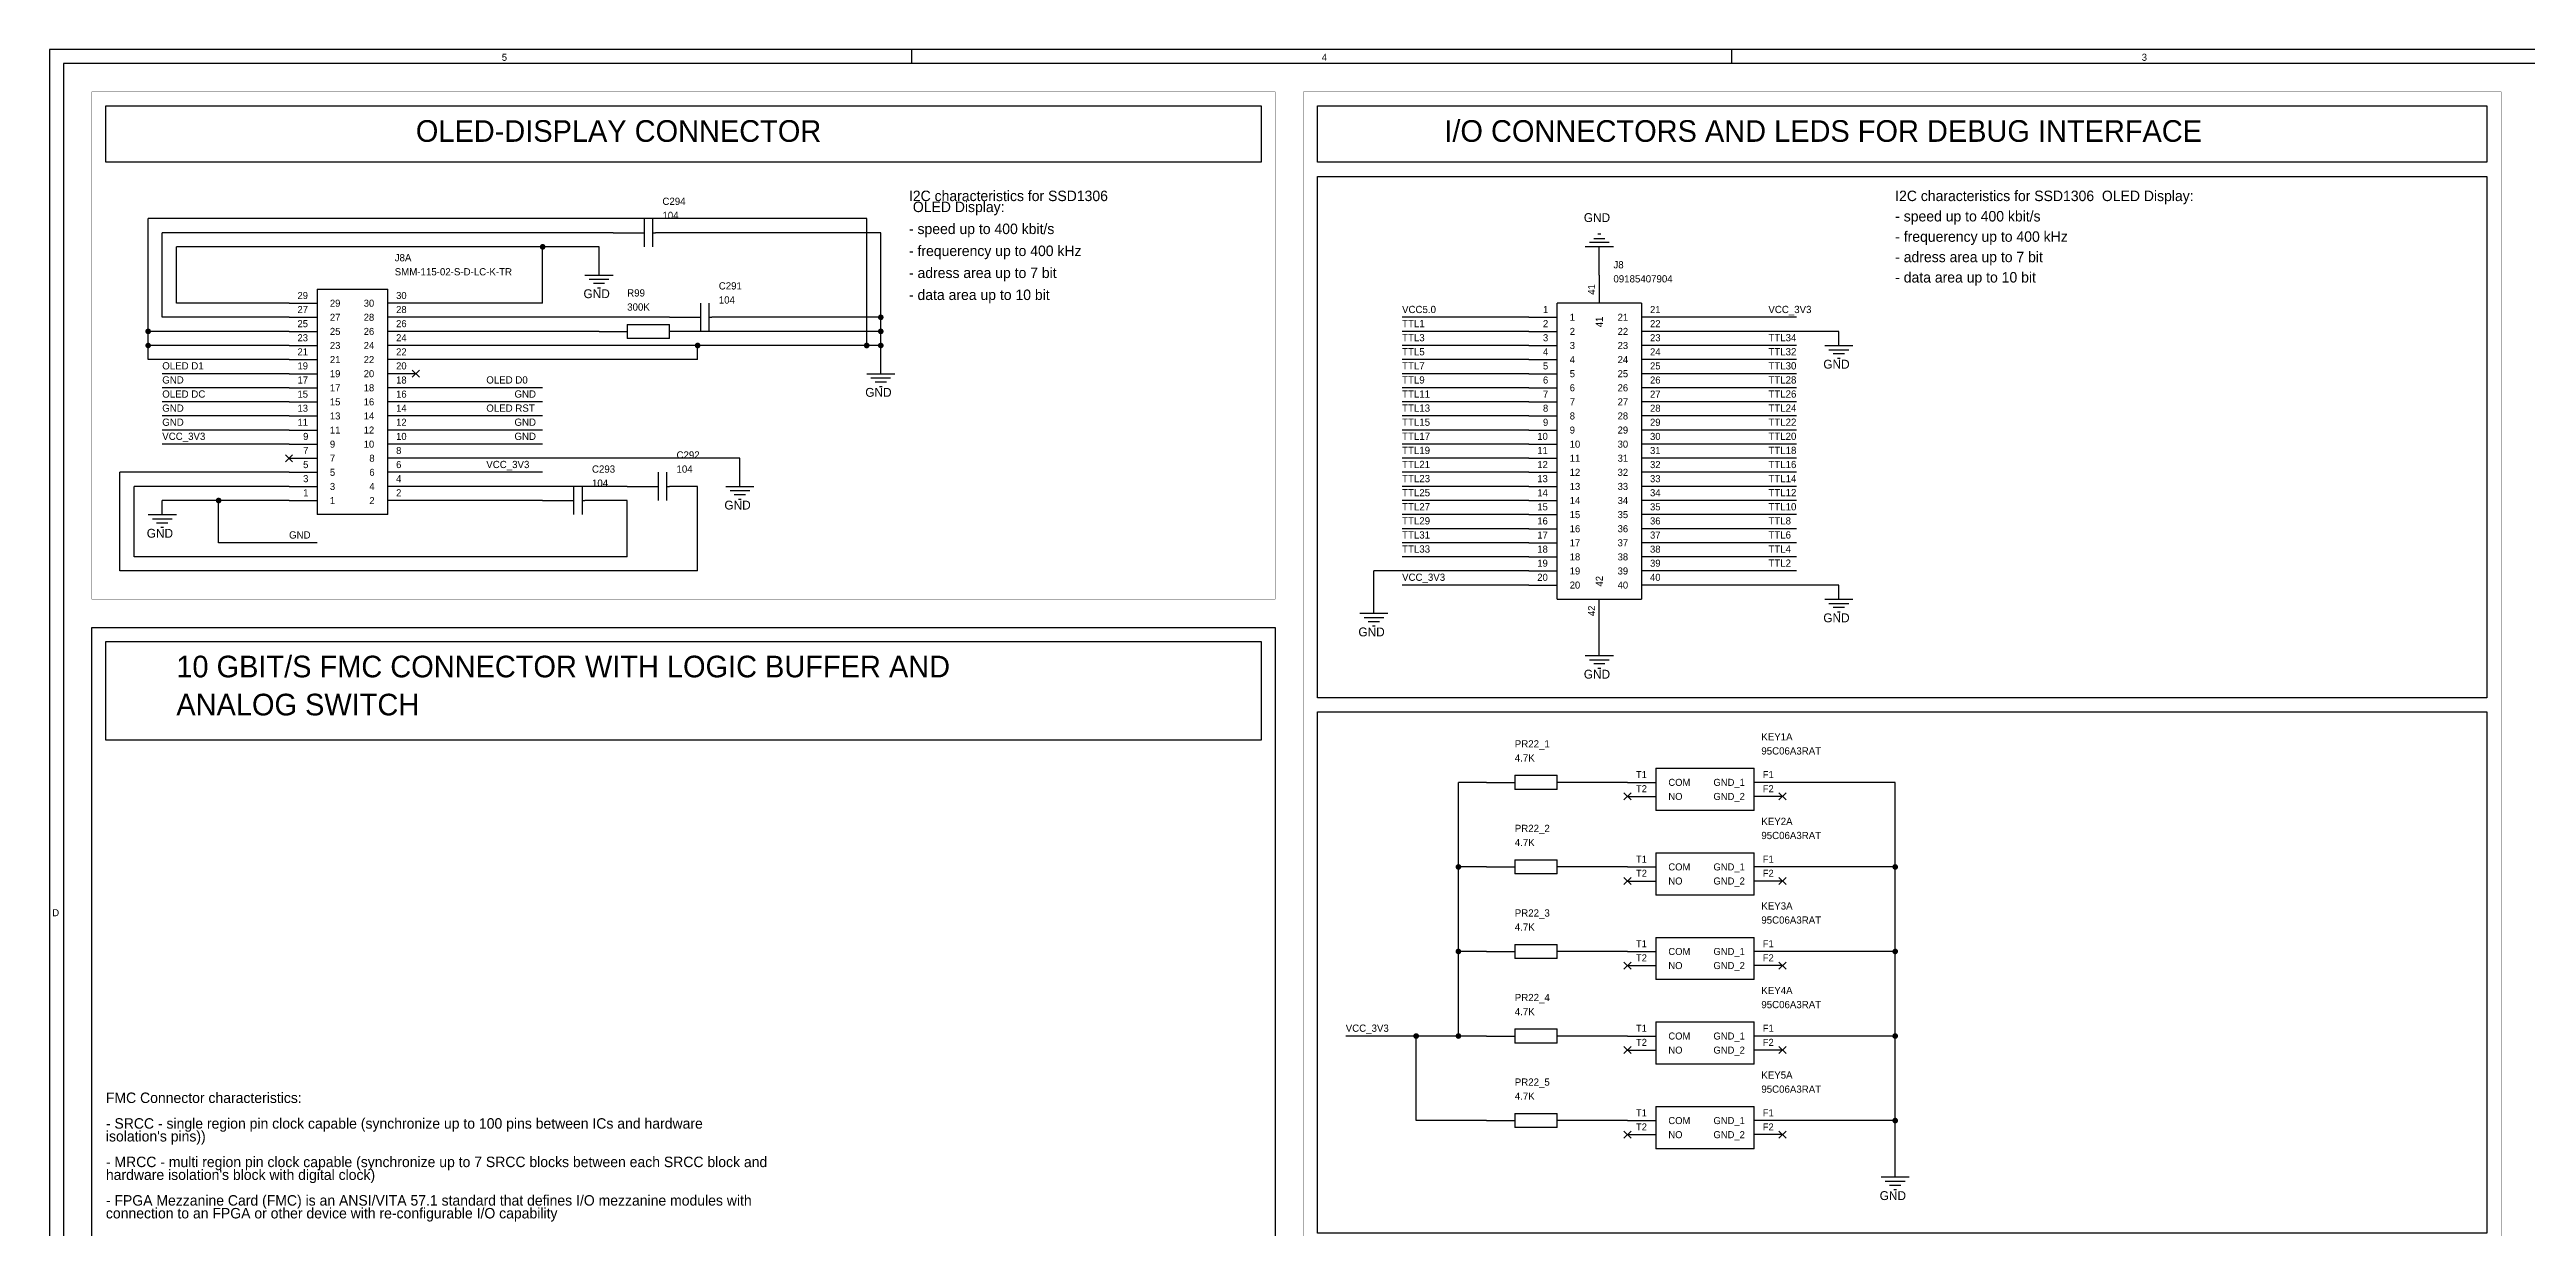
# Model space of a CAD drawing. Extents: x -3 to 747, y 3 to 1202.
# Drawn here: x -2.5 to 444, y 990.1 to 1202.4 of the extents above; entities that cross this region are included whole.
import ezdxf

# ---------------------------------------------------------------- set-up
doc = ezdxf.new("R2010")
doc.units = 0

msp = doc.modelspace()

# ---------------------------------------------------------------- linework, layer by layer
at = {"layer": 'COMMENTS', "const_width": 0.06}
for points in [[(5.08, 1194.816), (218.44, 1194.816), (218.44, 1103.376), (5.08, 1103.376)], [(223.52, 1194.816), (439.42, 1194.816), (439.42, 839.216), (223.52, 839.216)]]:
    msp.add_lwpolyline(points, close=True, dxfattribs=at)
at = {"layer": 'COMMENTS'}
for points in [[(7.62, 1192.276), (215.9, 1192.276), (215.9, 1182.116), (7.62, 1182.116)], [(226.06, 1192.276), (436.88, 1192.276), (436.88, 1182.116), (226.06, 1182.116)], [(226.06, 1179.576), (436.88, 1179.576), (436.88, 1085.596), (226.06, 1085.596)], [(5.08, 1098.296), (218.44, 1098.296), (218.44, 641.096), (5.08, 641.096)], [(7.62, 1095.756), (215.9, 1095.756), (215.9, 1077.976), (7.62, 1077.976)], [(226.06, 1083.056), (436.88, 1083.056), (436.88, 989.076), (226.06, 989.076)]]:
    msp.add_lwpolyline(points, close=True, dxfattribs=at)
at = {"layer": 'PARTS'}
for p, q in [((99.06, 1169.416), (104.14, 1169.416)), ((111.76, 1169.416), (106.68, 1169.416)), ((276.86, 1161.796), (276.86, 1156.716)), ((40.64, 1156.716), (45.72, 1156.716)), ((63.5, 1156.716), (58.42, 1156.716)), ((40.64, 1154.176), (45.72, 1154.176)), ((63.5, 1154.176), (58.42, 1154.176)), ((109.22, 1154.176), (114.3, 1154.176)), ((121.92, 1154.176), (116.84, 1154.176)), ((264.16, 1154.176), (269.24, 1154.176)), ((289.56, 1154.176), (284.48, 1154.176)), ((40.64, 1151.636), (45.72, 1151.636)), ((40.64, 1149.096), (45.72, 1149.096)), ((63.5, 1151.636), (58.42, 1151.636)), ((63.5, 1149.096), (58.42, 1149.096)), ((96.52, 1151.636), (101.6, 1151.636)), ((114.3, 1151.636), (109.22, 1151.636)), ((264.16, 1151.636), (269.24, 1151.636)), ((264.16, 1149.096), (269.24, 1149.096)), ((289.56, 1151.636), (284.48, 1151.636)), ((289.56, 1149.096), (284.48, 1149.096)), ((40.64, 1146.556), (45.72, 1146.556)), ((40.64, 1144.016), (45.72, 1144.016)), ((63.5, 1146.556), (58.42, 1146.556)), ((63.5, 1144.016), (58.42, 1144.016)), ((64.135, 1144.651), (62.865, 1143.381)), ((62.865, 1144.651), (64.135, 1143.381)), ((264.16, 1146.556), (269.24, 1146.556)), ((264.16, 1144.016), (269.24, 1144.016)), ((289.56, 1146.556), (284.48, 1146.556)), ((289.56, 1144.016), (284.48, 1144.016)), ((40.64, 1141.476), (45.72, 1141.476)), ((40.64, 1138.936), (45.72, 1138.936)), ((63.5, 1141.476), (58.42, 1141.476)), ((63.5, 1138.936), (58.42, 1138.936)), ((264.16, 1141.476), (269.24, 1141.476)), ((264.16, 1138.936), (269.24, 1138.936)), ((289.56, 1141.476), (284.48, 1141.476)), ((289.56, 1138.936), (284.48, 1138.936)), ((40.64, 1136.396), (45.72, 1136.396)), ((63.5, 1136.396), (58.42, 1136.396)), ((264.16, 1136.396), (269.24, 1136.396)), ((289.56, 1136.396), (284.48, 1136.396)), ((40.64, 1133.856), (45.72, 1133.856)), ((40.64, 1131.316), (45.72, 1131.316)), ((63.5, 1133.856), (58.42, 1133.856)), ((63.5, 1131.316), (58.42, 1131.316)), ((264.16, 1133.856), (269.24, 1133.856)), ((264.16, 1131.316), (269.24, 1131.316)), ((289.56, 1133.856), (284.48, 1133.856)), ((289.56, 1131.316), (284.48, 1131.316)), ((40.005, 1129.411), (41.275, 1128.141)), ((41.275, 1129.411), (40.005, 1128.141)), ((40.64, 1128.776), (45.72, 1128.776)), ((40.64, 1126.236), (45.72, 1126.236)), ((63.5, 1128.776), (58.42, 1128.776)), ((63.5, 1126.236), (58.42, 1126.236)), ((264.16, 1128.776), (269.24, 1128.776)), ((264.16, 1126.236), (269.24, 1126.236)), ((289.56, 1128.776), (284.48, 1128.776)), ((289.56, 1126.236), (284.48, 1126.236)), ((40.64, 1123.696), (45.72, 1123.696)), ((40.64, 1121.156), (45.72, 1121.156)), ((63.5, 1123.696), (58.42, 1123.696)), ((63.5, 1121.156), (58.42, 1121.156)), ((86.36, 1121.156), (91.44, 1121.156)), ((99.06, 1121.156), (93.98, 1121.156)), ((101.6, 1123.696), (106.68, 1123.696)), ((114.3, 1123.696), (109.22, 1123.696)), ((264.16, 1123.696), (269.24, 1123.696)), ((264.16, 1121.156), (269.24, 1121.156)), ((289.56, 1123.696), (284.48, 1123.696)), ((289.56, 1121.156), (284.48, 1121.156)), ((264.16, 1118.616), (269.24, 1118.616)), ((289.56, 1118.616), (284.48, 1118.616)), ((264.16, 1116.076), (269.24, 1116.076)), ((264.16, 1113.536), (269.24, 1113.536)), ((289.56, 1116.076), (284.48, 1116.076)), ((289.56, 1113.536), (284.48, 1113.536)), ((264.16, 1110.996), (269.24, 1110.996)), ((264.16, 1108.456), (269.24, 1108.456)), ((289.56, 1110.996), (284.48, 1110.996)), ((289.56, 1108.456), (284.48, 1108.456)), ((264.16, 1105.916), (269.24, 1105.916)), ((276.86, 1098.296), (276.86, 1103.376)), ((289.56, 1105.916), (284.48, 1105.916)), ((256.54, 1070.356), (261.62, 1070.356)), ((274.32, 1070.356), (269.24, 1070.356)), ((281.305, 1068.451), (282.575, 1067.181)), ((282.575, 1068.451), (281.305, 1067.181)), ((281.94, 1070.356), (287.02, 1070.356)), ((281.94, 1067.816), (287.02, 1067.816)), ((309.88, 1070.356), (304.8, 1070.356)), ((309.88, 1067.816), (304.8, 1067.816)), ((310.515, 1068.451), (309.245, 1067.181)), ((309.245, 1068.451), (310.515, 1067.181)), ((256.54, 1055.116), (261.62, 1055.116)), ((274.32, 1055.116), (269.24, 1055.116)), ((281.94, 1055.116), (287.02, 1055.116)), ((309.88, 1055.116), (304.8, 1055.116)), ((281.305, 1053.211), (282.575, 1051.941)), ((282.575, 1053.211), (281.305, 1051.941)), ((281.94, 1052.576), (287.02, 1052.576)), ((309.88, 1052.576), (304.8, 1052.576)), ((310.515, 1053.211), (309.245, 1051.941)), ((309.245, 1053.211), (310.515, 1051.941)), ((256.54, 1039.876), (261.62, 1039.876)), ((274.32, 1039.876), (269.24, 1039.876)), ((281.305, 1037.971), (282.575, 1036.701)), ((282.575, 1037.971), (281.305, 1036.701)), ((281.94, 1039.876), (287.02, 1039.876)), ((281.94, 1037.336), (287.02, 1037.336)), ((309.88, 1039.876), (304.8, 1039.876)), ((309.88, 1037.336), (304.8, 1037.336)), ((310.515, 1037.971), (309.245, 1036.701)), ((309.245, 1037.971), (310.515, 1036.701)), ((256.54, 1024.636), (261.62, 1024.636)), ((274.32, 1024.636), (269.24, 1024.636)), ((281.305, 1022.731), (282.575, 1021.461)), ((282.575, 1022.731), (281.305, 1021.461)), ((281.94, 1024.636), (287.02, 1024.636)), ((309.88, 1024.636), (304.8, 1024.636)), ((310.515, 1022.731), (309.245, 1021.461)), ((309.245, 1022.731), (310.515, 1021.461)), ((281.94, 1022.096), (287.02, 1022.096)), ((309.88, 1022.096), (304.8, 1022.096)), ((256.54, 1009.396), (261.62, 1009.396)), ((274.32, 1009.396), (269.24, 1009.396)), ((281.94, 1009.396), (287.02, 1009.396)), ((309.88, 1009.396), (304.8, 1009.396)), ((281.305, 1007.491), (282.575, 1006.221)), ((282.575, 1007.491), (281.305, 1006.221)), ((281.94, 1006.856), (287.02, 1006.856)), ((309.88, 1006.856), (304.8, 1006.856)), ((310.515, 1007.491), (309.245, 1006.221)), ((309.245, 1007.491), (310.515, 1006.221))]:
    msp.add_line(p, q, dxfattribs=at)
for points in [[(104.648, 1171.956), (104.648, 1166.876)], [(106.172, 1171.956), (106.172, 1166.876)], [(104.14, 1169.416), (104.648, 1169.416)], [(106.172, 1169.416), (106.68, 1169.416)], [(279.4, 1166.876), (274.32, 1166.876)], [(278.638, 1167.638), (275.082, 1167.638)], [(275.844, 1168.4), (277.876, 1168.4)], [(277.114, 1169.162), (276.606, 1169.162)], [(93.98, 1161.796), (99.06, 1161.796)], [(94.742, 1161.034), (98.298, 1161.034)], [(45.72, 1159.256), (58.42, 1159.256)], [(45.72, 1159.256), (45.72, 1118.616)], [(58.42, 1118.616), (58.42, 1159.256)], [(97.536, 1160.272), (95.504, 1160.272)], [(96.266, 1159.51), (96.774, 1159.51)], [(114.808, 1156.716), (114.808, 1151.636)], [(116.332, 1156.716), (116.332, 1151.636)], [(269.24, 1103.376), (269.24, 1156.716)], [(284.48, 1156.716), (269.24, 1156.716)], [(284.48, 1156.716), (284.48, 1103.376)], [(101.6, 1152.906), (109.22, 1152.906)], [(101.6, 1152.906), (101.6, 1150.366)], [(109.22, 1150.366), (109.22, 1152.906)], [(114.3, 1154.176), (114.808, 1154.176)], [(116.332, 1154.176), (116.84, 1154.176)], [(109.22, 1150.366), (101.6, 1150.366)], [(317.5, 1149.096), (322.58, 1149.096)], [(318.262, 1148.334), (321.818, 1148.334)], [(144.78, 1144.016), (149.86, 1144.016)], [(145.542, 1143.254), (149.098, 1143.254)], [(321.056, 1147.572), (319.024, 1147.572)], [(319.786, 1146.81), (320.294, 1146.81)], [(148.336, 1142.492), (146.304, 1142.492)], [(147.066, 1141.73), (147.574, 1141.73)], [(107.188, 1126.236), (107.188, 1121.156)], [(108.712, 1126.236), (108.712, 1121.156)], [(91.44, 1121.156), (91.948, 1121.156)], [(91.948, 1123.696), (91.948, 1118.616)], [(93.472, 1123.696), (93.472, 1118.616)], [(93.472, 1121.156), (93.98, 1121.156)], [(106.68, 1123.696), (107.188, 1123.696)], [(108.712, 1123.696), (109.22, 1123.696)], [(119.38, 1123.696), (124.46, 1123.696)], [(120.142, 1122.934), (123.698, 1122.934)], [(122.936, 1122.172), (120.904, 1122.172)], [(121.666, 1121.41), (122.174, 1121.41)], [(15.24, 1118.616), (20.32, 1118.616)], [(16.002, 1117.854), (19.558, 1117.854)], [(18.796, 1117.092), (16.764, 1117.092)], [(58.42, 1118.616), (45.72, 1118.616)], [(17.526, 1116.33), (18.034, 1116.33)], [(269.24, 1103.376), (284.48, 1103.376)], [(317.5, 1103.376), (322.58, 1103.376)], [(233.68, 1100.836), (238.76, 1100.836)], [(234.442, 1100.074), (237.998, 1100.074)], [(237.236, 1099.312), (235.204, 1099.312)], [(235.966, 1098.55), (236.474, 1098.55)], [(318.262, 1102.614), (321.818, 1102.614)], [(321.056, 1101.852), (319.024, 1101.852)], [(319.786, 1101.09), (320.294, 1101.09)], [(274.32, 1093.216), (279.4, 1093.216)], [(275.082, 1092.454), (278.638, 1092.454)], [(277.876, 1091.692), (275.844, 1091.692)], [(276.606, 1090.93), (277.114, 1090.93)], [(287.02, 1072.896), (304.8, 1072.896)], [(287.02, 1072.896), (287.02, 1065.276)], [(304.8, 1065.276), (304.8, 1072.896)], [(261.62, 1071.626), (269.24, 1071.626)], [(261.62, 1071.626), (261.62, 1069.086)], [(269.24, 1069.086), (261.62, 1069.086)], [(269.24, 1069.086), (269.24, 1071.626)], [(304.8, 1065.276), (287.02, 1065.276)], [(261.62, 1056.386), (269.24, 1056.386)], [(261.62, 1056.386), (261.62, 1053.846)], [(269.24, 1053.846), (269.24, 1056.386)], [(287.02, 1057.656), (304.8, 1057.656)], [(287.02, 1057.656), (287.02, 1050.036)], [(304.8, 1050.036), (304.8, 1057.656)], [(269.24, 1053.846), (261.62, 1053.846)], [(304.8, 1050.036), (287.02, 1050.036)], [(261.62, 1041.146), (269.24, 1041.146)], [(261.62, 1041.146), (261.62, 1038.606)], [(269.24, 1038.606), (269.24, 1041.146)], [(287.02, 1042.416), (304.8, 1042.416)], [(287.02, 1042.416), (287.02, 1034.796)], [(304.8, 1034.796), (304.8, 1042.416)], [(269.24, 1038.606), (261.62, 1038.606)], [(304.8, 1034.796), (287.02, 1034.796)], [(287.02, 1027.176), (304.8, 1027.176)], [(287.02, 1027.176), (287.02, 1019.556)], [(304.8, 1019.556), (304.8, 1027.176)], [(261.62, 1025.906), (269.24, 1025.906)], [(261.62, 1025.906), (261.62, 1023.366)], [(269.24, 1023.366), (261.62, 1023.366)], [(269.24, 1023.366), (269.24, 1025.906)], [(304.8, 1019.556), (287.02, 1019.556)], [(261.62, 1010.666), (269.24, 1010.666)], [(261.62, 1010.666), (261.62, 1008.126)], [(269.24, 1008.126), (269.24, 1010.666)], [(287.02, 1011.936), (304.8, 1011.936)], [(287.02, 1011.936), (287.02, 1004.316)], [(304.8, 1004.316), (304.8, 1011.936)], [(269.24, 1008.126), (261.62, 1008.126)], [(304.8, 1004.316), (287.02, 1004.316)], [(327.66, 999.236), (332.74, 999.236)], [(328.422, 998.474), (331.978, 998.474)], [(331.216, 997.712), (329.184, 997.712)], [(329.946, 996.95), (330.454, 996.95)]]:
    msp.add_lwpolyline(points, dxfattribs=at)
at = {"layer": 'TITLE'}
for points in [[(-2.54, 2.54), (747.268, 2.54), (747.268, 1202.436), (-2.54, 1202.436)], [(0, 5.08), (744.728, 5.08), (744.728, 1199.896), (0, 1199.896)]]:
    msp.add_lwpolyline(points, close=True, dxfattribs=at)
for points in [[(152.908, 1199.896), (152.908, 1202.436)], [(300.736, 1199.896), (300.736, 1202.436)]]:
    msp.add_lwpolyline(points, dxfattribs=at)
at = {"layer": 'WIRE'}
for points in [[(15.24, 1151.636), (15.24, 1171.956)], [(144.78, 1171.956), (15.24, 1171.956)], [(144.78, 1149.096), (144.78, 1171.956)], [(17.78, 1154.176), (17.78, 1169.416)], [(99.06, 1169.416), (17.78, 1169.416)], [(20.32, 1156.716), (20.32, 1166.876)], [(86.36, 1166.876), (20.32, 1166.876)], [(86.36, 1156.716), (86.36, 1166.876)], [(96.52, 1166.876), (86.36, 1166.876)], [(96.52, 1161.796), (96.52, 1166.876)], [(147.32, 1169.416), (111.76, 1169.416)], [(147.32, 1154.176), (147.32, 1169.416)], [(276.86, 1161.796), (276.86, 1166.876)], [(40.64, 1156.716), (20.32, 1156.716)], [(86.36, 1156.716), (63.5, 1156.716)], [(40.64, 1154.176), (17.78, 1154.176)], [(109.22, 1154.176), (63.5, 1154.176)], [(147.32, 1154.176), (121.92, 1154.176)], [(147.32, 1151.636), (147.32, 1154.176)], [(264.16, 1154.176), (241.3, 1154.176)], [(312.42, 1154.176), (289.56, 1154.176)], [(40.64, 1151.636), (15.24, 1151.636)], [(15.24, 1149.096), (15.24, 1151.636)], [(40.64, 1149.096), (15.24, 1149.096)], [(15.24, 1146.556), (15.24, 1149.096)], [(96.52, 1151.636), (63.5, 1151.636)], [(114.3, 1149.096), (63.5, 1149.096)], [(147.32, 1151.636), (114.3, 1151.636)], [(114.3, 1146.556), (114.3, 1149.096)], [(144.78, 1149.096), (114.3, 1149.096)], [(147.32, 1149.096), (144.78, 1149.096)], [(147.32, 1149.096), (147.32, 1151.636)], [(147.32, 1144.016), (147.32, 1149.096)], [(264.16, 1151.636), (241.3, 1151.636)], [(264.16, 1149.096), (241.3, 1149.096)], [(320.04, 1151.636), (289.56, 1151.636)], [(312.42, 1149.096), (289.56, 1149.096)], [(320.04, 1149.096), (320.04, 1151.636)], [(40.64, 1146.556), (15.24, 1146.556)], [(40.64, 1144.016), (17.78, 1144.016)], [(114.3, 1146.556), (63.5, 1146.556)], [(264.16, 1146.556), (241.3, 1146.556)], [(264.16, 1144.016), (241.3, 1144.016)], [(312.42, 1146.556), (289.56, 1146.556)], [(312.42, 1144.016), (289.56, 1144.016)], [(40.64, 1141.476), (17.78, 1141.476)], [(40.64, 1138.936), (17.78, 1138.936)], [(86.36, 1141.476), (63.5, 1141.476)], [(86.36, 1138.936), (63.5, 1138.936)], [(264.16, 1141.476), (241.3, 1141.476)], [(264.16, 1138.936), (241.3, 1138.936)], [(312.42, 1141.476), (289.56, 1141.476)], [(312.42, 1138.936), (289.56, 1138.936)], [(40.64, 1136.396), (17.78, 1136.396)], [(86.36, 1136.396), (63.5, 1136.396)], [(264.16, 1136.396), (241.3, 1136.396)], [(312.42, 1136.396), (289.56, 1136.396)], [(40.64, 1133.856), (17.78, 1133.856)], [(40.64, 1131.316), (17.78, 1131.316)], [(86.36, 1133.856), (63.5, 1133.856)], [(86.36, 1131.316), (63.5, 1131.316)], [(264.16, 1133.856), (241.3, 1133.856)], [(264.16, 1131.316), (241.3, 1131.316)], [(312.42, 1133.856), (289.56, 1133.856)], [(312.42, 1131.316), (289.56, 1131.316)], [(40.64, 1126.236), (10.16, 1126.236)], [(10.16, 1108.456), (10.16, 1126.236)], [(121.92, 1128.776), (63.5, 1128.776)], [(86.36, 1126.236), (63.5, 1126.236)], [(121.92, 1123.696), (121.92, 1128.776)], [(264.16, 1128.776), (241.3, 1128.776)], [(264.16, 1126.236), (241.3, 1126.236)], [(312.42, 1128.776), (289.56, 1128.776)], [(312.42, 1126.236), (289.56, 1126.236)], [(40.64, 1123.696), (12.7, 1123.696)], [(12.7, 1110.996), (12.7, 1123.696)], [(27.94, 1121.156), (17.78, 1121.156)], [(17.78, 1118.616), (17.78, 1121.156)], [(27.94, 1113.536), (27.94, 1121.156)], [(40.64, 1121.156), (27.94, 1121.156)], [(101.6, 1123.696), (63.5, 1123.696)], [(86.36, 1121.156), (63.5, 1121.156)], [(101.6, 1121.156), (99.06, 1121.156)], [(101.6, 1110.996), (101.6, 1121.156)], [(114.3, 1108.456), (114.3, 1123.696)], [(264.16, 1123.696), (241.3, 1123.696)], [(264.16, 1121.156), (241.3, 1121.156)], [(312.42, 1123.696), (289.56, 1123.696)], [(312.42, 1121.156), (289.56, 1121.156)], [(264.16, 1118.616), (241.3, 1118.616)], [(312.42, 1118.616), (289.56, 1118.616)], [(45.72, 1113.536), (27.94, 1113.536)], [(264.16, 1116.076), (241.3, 1116.076)], [(264.16, 1113.536), (241.3, 1113.536)], [(312.42, 1116.076), (289.56, 1116.076)], [(312.42, 1113.536), (289.56, 1113.536)], [(114.3, 1108.456), (10.16, 1108.456)], [(101.6, 1110.996), (12.7, 1110.996)], [(264.16, 1108.456), (236.22, 1108.456)], [(236.22, 1100.836), (236.22, 1108.456)], [(264.16, 1110.996), (241.3, 1110.996)], [(312.42, 1110.996), (289.56, 1110.996)], [(312.42, 1108.456), (289.56, 1108.456)], [(264.16, 1105.916), (241.3, 1105.916)], [(320.04, 1105.916), (289.56, 1105.916)], [(320.04, 1103.376), (320.04, 1105.916)], [(276.86, 1093.216), (276.86, 1098.296)], [(256.54, 1070.356), (251.46, 1070.356)], [(251.46, 1055.116), (251.46, 1070.356)], [(281.94, 1070.356), (274.32, 1070.356)], [(330.2, 1070.356), (309.88, 1070.356)], [(330.2, 1055.116), (330.2, 1070.356)], [(256.54, 1055.116), (251.46, 1055.116)], [(251.46, 1039.876), (251.46, 1055.116)], [(281.94, 1055.116), (274.32, 1055.116)], [(330.2, 1055.116), (309.88, 1055.116)], [(330.2, 1039.876), (330.2, 1055.116)], [(256.54, 1039.876), (251.46, 1039.876)], [(251.46, 1024.636), (251.46, 1039.876)], [(281.94, 1039.876), (274.32, 1039.876)], [(330.2, 1039.876), (309.88, 1039.876)], [(330.2, 1024.636), (330.2, 1039.876)], [(243.84, 1024.636), (231.14, 1024.636)], [(243.84, 1009.396), (243.84, 1024.636)], [(251.46, 1024.636), (243.84, 1024.636)], [(256.54, 1024.636), (251.46, 1024.636)], [(281.94, 1024.636), (274.32, 1024.636)], [(330.2, 1024.636), (309.88, 1024.636)], [(330.2, 1009.396), (330.2, 1024.636)], [(256.54, 1009.396), (243.84, 1009.396)], [(281.94, 1009.396), (274.32, 1009.396)], [(330.2, 1009.396), (309.88, 1009.396)], [(330.2, 999.236), (330.2, 1009.396)]]:
    msp.add_lwpolyline(points, dxfattribs=at)
at = {"layer": 'WIRE', "const_width": 0.508}
for points in [[(86.106, 1166.876, 1), (86.614, 1166.876, 1)], [(14.986, 1151.636, 1), (15.494, 1151.636, 1)], [(147.066, 1154.176, 1), (147.574, 1154.176, 1)], [(147.066, 1151.636, 1), (147.574, 1151.636, 1)], [(14.986, 1149.096, 1), (15.494, 1149.096, 1)], [(114.046, 1149.096, 1), (114.554, 1149.096, 1)], [(144.526, 1149.096, 1), (145.034, 1149.096, 1)], [(147.066, 1149.096, 1), (147.574, 1149.096, 1)], [(27.686, 1121.156, 1), (28.194, 1121.156, 1)], [(251.206, 1055.116, 1), (251.714, 1055.116, 1)], [(329.946, 1055.116, 1), (330.454, 1055.116, 1)], [(251.206, 1039.876, 1), (251.714, 1039.876, 1)], [(329.946, 1039.876, 1), (330.454, 1039.876, 1)], [(243.586, 1024.636, 1), (244.094, 1024.636, 1)], [(251.206, 1024.636, 1), (251.714, 1024.636, 1)], [(329.946, 1024.636, 1), (330.454, 1024.636, 1)], [(329.946, 1009.396, 1), (330.454, 1009.396, 1)]]:
    msp.add_lwpolyline(points, format="xyb", close=True, dxfattribs=at)

# ---------------------------------------------------------------- texts
at = {"layer": 'COMMENTS'}
for s, height, p in [('OLED-DISPLAY CONNECTOR', 3.9033, (63.5, 1185.803)), ('I/O CONNECTORS AND LEDS FOR DEBUG INTERFACE', 3.9033, (248.92, 1185.803)), ('I2C characteristics for SSD1306', 1.8851, (152.4, 1175.121)), (' OLED Display:', 1.8851, (152.4, 1173.14)), ('I2C characteristics for SSD1306  OLED Display:', 1.8851, (330.2, 1175.121)), ('- speed up to 400 kbit/s', 1.8851, (152.4, 1169.177)), ('- speed up to 400 kbit/s', 1.8851, (330.2, 1171.452)), ('- frequerency up to 400 kHz', 1.8851, (152.4, 1165.215)), ('- frequerency up to 400 kHz', 1.8851, (330.2, 1167.783)), ('- adress area up to 7 bit', 1.8851, (330.2, 1164.114)), ('- adress area up to 7 bit', 1.8851, (152.4, 1161.253)), ('- data area up to 10 bit', 1.8851, (330.2, 1160.445)), ('- data area up to 10 bit', 1.8851, (152.4, 1157.29)), ('10 GBIT/S FMC CONNECTOR WITH LOGIC BUFFER AND', 3.9033, (20.32, 1089.283)), ('ANALOG SWITCH', 3.9033, (20.32, 1082.425)), ('FMC Connector characteristics:', 1.8851, (7.62, 1012.561)), ('- SRCC - single region pin clock capable (synchronize up to 100 pins between ICs and hardware', 1.8851, (7.62, 1007.938)), ("isolation's pins))", 1.8851, (7.62, 1005.627)), ('- MRCC - multi region pin clock capable (synchronize up to 7 SRCC blocks between each SRCC block and', 1.8851, (7.62, 1001.004)), ("hardware isolation's block with digital clock)", 1.8851, (7.62, 998.692)), ('- FPGA Mezzanine Card (FMC) is an ANSI/VITA 57.1 standard that defines I/O mezzanine modules with', 1.8851, (7.62, 994.07)), ('connection to an FPGA or other device with re-configurable I/O capability', 1.8851, (7.62, 991.758))]:
    msp.add_text(s, height=height, dxfattribs=at).set_placement(p)
at = {"layer": 'PARTS'}
for s, p in [('29', (42.164, 1157.478)), ('29', (48.006, 1156.081)), ('30', (54.102, 1156.081)), ('30', (59.944, 1157.478)), ('27', (42.164, 1154.938)), ('25', (42.164, 1152.398)), ('27', (48.006, 1153.541)), ('25', (48.006, 1151.001)), ('28', (54.102, 1153.541)), ('26', (54.102, 1151.001)), ('28', (59.944, 1154.938)), ('26', (59.944, 1152.398)), ('2', (266.7, 1152.398)), ('1', (266.7, 1154.938)), ('2', (271.526, 1151.001)), ('1', (271.526, 1153.541)), ('21', (280.162, 1153.541)), ('22', (280.162, 1151.001)), ('21', (286.004, 1154.938)), ('22', (286.004, 1152.398)), ('23', (42.164, 1149.858)), ('21', (42.164, 1147.318)), ('23', (48.006, 1148.461)), ('24', (54.102, 1148.461)), ('24', (59.944, 1149.858)), ('22', (59.944, 1147.318)), ('4', (266.7, 1147.318)), ('3', (266.7, 1149.858)), ('3', (271.526, 1148.461)), ('23', (280.162, 1148.461)), ('23', (286.004, 1149.858)), ('24', (286.004, 1147.318)), ('19', (42.164, 1144.778)), ('17', (42.164, 1142.238)), ('21', (48.006, 1145.921)), ('19', (48.006, 1143.381)), ('22', (54.102, 1145.921)), ('20', (54.102, 1143.381)), ('20', (59.944, 1144.778)), ('18', (59.944, 1142.238)), ('5', (266.7, 1144.778)), ('6', (266.7, 1142.238)), ('4', (271.526, 1145.921)), ('5', (271.526, 1143.381)), ('24', (280.162, 1145.921)), ('25', (280.162, 1143.381)), ('25', (286.004, 1144.778)), ('26', (286.004, 1142.238)), ('15', (42.164, 1139.698)), ('17', (48.006, 1140.841)), ('15', (48.006, 1138.301)), ('18', (54.102, 1140.841)), ('16', (54.102, 1138.301)), ('16', (59.944, 1139.698)), ('7', (266.7, 1139.698)), ('6', (271.526, 1140.841)), ('7', (271.526, 1138.301)), ('26', (280.162, 1140.841)), ('27', (280.162, 1138.301)), ('27', (286.004, 1139.698)), ('13', (42.164, 1137.158)), ('11', (42.164, 1134.618)), ('13', (48.006, 1135.761)), ('11', (48.006, 1133.221)), ('14', (54.102, 1135.761)), ('12', (54.102, 1133.221)), ('14', (59.944, 1137.158)), ('12', (59.944, 1134.618)), ('8', (266.7, 1137.158)), ('9', (266.7, 1134.618)), ('8', (271.526, 1135.761)), ('9', (271.526, 1133.221)), ('28', (280.162, 1135.761)), ('29', (280.162, 1133.221)), ('28', (286.004, 1137.158)), ('29', (286.004, 1134.618)), ('9', (43.18, 1132.078)), ('7', (43.18, 1129.538)), ('9', (48.006, 1130.681)), ('10', (54.102, 1130.681)), ('8', (59.944, 1129.538)), ('10', (59.944, 1132.078)), ('10', (265.684, 1132.078)), ('11', (265.684, 1129.538)), ('10', (271.526, 1130.681)), ('30', (280.162, 1130.681)), ('30', (286.004, 1132.078)), ('31', (286.004, 1129.538)), ('3', (43.18, 1124.458)), ('5', (43.18, 1126.998)), ('5', (48.006, 1125.601)), ('7', (48.006, 1128.141)), ('8', (55.118, 1128.141)), ('6', (55.118, 1125.601)), ('4', (59.944, 1124.458)), ('6', (59.944, 1126.998)), ('12', (265.684, 1126.998)), ('13', (265.684, 1124.458)), ('11', (271.526, 1128.141)), ('12', (271.526, 1125.601)), ('31', (280.162, 1128.141)), ('32', (280.162, 1125.601)), ('32', (286.004, 1126.998)), ('33', (286.004, 1124.458)), ('1', (43.18, 1121.918)), ('3', (48.006, 1123.061)), ('1', (48.006, 1120.521)), ('4', (55.118, 1123.061)), ('2', (55.118, 1120.521)), ('2', (59.944, 1121.918)), ('14', (265.684, 1121.918)), ('13', (271.526, 1123.061)), ('14', (271.526, 1120.521)), ('33', (280.162, 1123.061)), ('34', (280.162, 1120.521)), ('34', (286.004, 1121.918)), ('15', (265.684, 1119.378)), ('16', (265.684, 1116.838)), ('15', (271.526, 1117.981)), ('16', (271.526, 1115.441)), ('35', (280.162, 1117.981)), ('36', (280.162, 1115.441)), ('35', (286.004, 1119.378)), ('36', (286.004, 1116.838)), ('17', (265.684, 1114.298)), ('18', (265.684, 1111.758)), ('17', (271.526, 1112.901)), ('37', (280.162, 1112.901)), ('37', (286.004, 1114.298)), ('38', (286.004, 1111.758)), ('20', (265.684, 1106.678)), ('19', (265.684, 1109.218)), ('18', (271.526, 1110.361)), ('19', (271.526, 1107.821)), ('38', (280.162, 1110.361)), ('39', (280.162, 1107.821)), ('40', (286.004, 1106.678)), ('39', (286.004, 1109.218)), ('20', (271.526, 1105.281)), ('40', (280.162, 1105.281)), ('T1', (283.464, 1071.118)), ('F1', (306.324, 1071.118)), ('T2', (283.464, 1068.578)), ('COM', (289.306, 1069.721)), ('NO', (289.306, 1067.181)), ('GND_1', (297.434, 1069.721)), ('GND_2', (297.434, 1067.181)), ('F2', (306.324, 1068.578)), ('T1', (283.464, 1055.878)), ('T2', (283.464, 1053.338)), ('COM', (289.306, 1054.481)), ('GND_1', (297.434, 1054.481)), ('F1', (306.324, 1055.878)), ('F2', (306.324, 1053.338)), ('NO', (289.306, 1051.941)), ('GND_2', (297.434, 1051.941)), ('T1', (283.464, 1040.638)), ('COM', (289.306, 1039.241)), ('GND_1', (297.434, 1039.241)), ('F1', (306.324, 1040.638)), ('T2', (283.464, 1038.098)), ('NO', (289.306, 1036.701)), ('GND_2', (297.434, 1036.701)), ('F2', (306.324, 1038.098)), ('T1', (283.464, 1025.398)), ('T2', (283.464, 1022.858)), ('COM', (289.306, 1024.001)), ('NO', (289.306, 1021.461)), ('GND_1', (297.434, 1024.001)), ('GND_2', (297.434, 1021.461)), ('F1', (306.324, 1025.398)), ('F2', (306.324, 1022.858)), ('T1', (283.464, 1010.158)), ('COM', (289.306, 1008.761)), ('GND_1', (297.434, 1008.761)), ('F1', (306.324, 1010.158)), ('T2', (283.464, 1007.618)), ('NO', (289.306, 1006.221)), ('GND_2', (297.434, 1006.221)), ('F2', (306.324, 1007.618))]:
    msp.add_text(s, height=1.27, dxfattribs=at).set_placement(p)
for s, p in [('41', (276.098, 1158.24)), ('41', (277.495, 1152.398)), ('42', (277.495, 1105.662)), ('42', (276.098, 1100.328))]:
    msp.add_text(s, height=1.27, rotation=90, dxfattribs=at).set_placement(p)
at = {"layer": 'PARTTEXT'}
for s, height, p in [('C294', 1.3057, (107.95, 1174.43)), ('104', 1.3057, (107.95, 1171.89)), ('GND', 1.5955, (274.066, 1171.347)), ('J8A', 1.3057, (59.69, 1164.27)), ('SMM-115-02-S-D-LC-K-TR', 1.3057, (59.69, 1161.73)), ('J8', 1.3057, (279.4, 1163)), ('09185407904', 1.3057, (279.4, 1160.46)), ('GND', 1.5955, (93.726, 1157.63)), ('300K', 1.3057, (101.6, 1155.38)), ('R99', 1.3057, (101.6, 1157.92)), ('C291', 1.3057, (118.11, 1159.19)), ('104', 1.3057, (118.11, 1156.65)), ('GND', 1.5955, (317.246, 1144.93)), ('GND', 1.5955, (144.526, 1139.851)), ('C292', 1.3057, (110.49, 1128.71)), ('C293', 1.3057, (95.25, 1126.17)), ('104', 1.3057, (110.49, 1126.17)), ('104', 1.3057, (95.25, 1123.63)), ('GND', 1.5955, (119.126, 1119.531)), ('GND', 1.5955, (14.986, 1114.45)), ('GND', 1.5955, (317.246, 1099.21)), ('GND', 1.5955, (233.426, 1096.67)), ('GND', 1.5955, (274.066, 1089.051)), ('PR22_1', 1.3057, (261.62, 1076.64)), ('95C06A3RAT', 1.3057, (306.07, 1075.37)), ('KEY1A', 1.3057, (306.07, 1077.91)), ('4.7K', 1.3057, (261.62, 1074.1)), ('KEY2A', 1.3057, (306.07, 1062.67)), ('4.7K', 1.3057, (261.62, 1058.86)), ('PR22_2', 1.3057, (261.62, 1061.4)), ('95C06A3RAT', 1.3057, (306.07, 1060.13)), ('4.7K', 1.3057, (261.62, 1043.62)), ('PR22_3', 1.3057, (261.62, 1046.16)), ('95C06A3RAT', 1.3057, (306.07, 1044.89)), ('KEY3A', 1.3057, (306.07, 1047.43)), ('PR22_4', 1.3057, (261.62, 1030.92)), ('KEY4A', 1.3057, (306.07, 1032.19)), ('4.7K', 1.3057, (261.62, 1028.38)), ('95C06A3RAT', 1.3057, (306.07, 1029.65)), ('KEY5A', 1.3057, (306.07, 1016.95)), ('4.7K', 1.3057, (261.62, 1013.14)), ('PR22_5', 1.3057, (261.62, 1015.68)), ('95C06A3RAT', 1.3057, (306.07, 1014.41)), ('GND', 1.5955, (327.406, 995.071))]:
    msp.add_text(s, height=height, dxfattribs=at).set_placement(p)
at = {"layer": 'TITLE'}
for s, p in [('5', (78.994, 1200.404)), ('4', (226.822, 1200.404)), ('3', (374.65, 1200.404)), ('D', (-2.032, 1046.226))]:
    msp.add_text(s, height=1.27, dxfattribs=at).set_placement(p)
at = {"layer": 'WIRETEXT'}
for s, p in [('VCC5.0', (241.3, 1154.938)), ('TTL1', (241.3, 1152.398)), ('VCC_3V3', (307.34, 1154.938)), ('TTL3', (241.3, 1149.858)), ('TTL5', (241.3, 1147.318)), ('TTL34', (307.34, 1149.858)), ('TTL32', (307.34, 1147.318)), ('OLED D1', (17.78, 1144.778)), ('GND', (17.78, 1142.238)), ('OLED D0', (76.2, 1142.238)), ('TTL7', (241.3, 1144.778)), ('TTL9', (241.3, 1142.238)), ('TTL30', (307.34, 1144.778)), ('TTL28', (307.34, 1142.238)), ('OLED DC', (17.78, 1139.698)), ('GND', (81.28, 1139.698)), ('TTL11', (241.3, 1139.698)), ('TTL26', (307.34, 1139.698)), ('GND', (17.78, 1137.158)), ('GND', (17.78, 1134.618)), ('OLED RST', (76.2, 1137.158)), ('GND', (81.28, 1134.618)), ('TTL13', (241.3, 1137.158)), ('TTL15', (241.3, 1134.618)), ('TTL24', (307.34, 1137.158)), ('TTL22', (307.34, 1134.618)), ('VCC_3V3', (17.78, 1132.078)), ('GND', (81.28, 1132.078)), ('TTL17', (241.3, 1132.078)), ('TTL19', (241.3, 1129.538)), ('TTL20', (307.34, 1132.078)), ('TTL18', (307.34, 1129.538)), ('VCC_3V3', (76.2, 1126.998)), ('TTL21', (241.3, 1126.998)), ('TTL23', (241.3, 1124.458)), ('TTL16', (307.34, 1126.998)), ('TTL14', (307.34, 1124.458)), ('TTL25', (241.3, 1121.918)), ('TTL12', (307.34, 1121.918)), ('TTL27', (241.3, 1119.378)), ('TTL29', (241.3, 1116.838)), ('TTL10', (307.34, 1119.378)), ('TTL8', (307.34, 1116.838)), ('GND', (40.64, 1114.298)), ('TTL31', (241.3, 1114.298)), ('TTL33', (241.3, 1111.758)), ('TTL6', (307.34, 1114.298)), ('TTL4', (307.34, 1111.758)), ('VCC_3V3', (241.3, 1106.678)), ('TTL2', (307.34, 1109.218)), ('VCC_3V3', (231.14, 1025.398))]:
    msp.add_text(s, height=1.3057, dxfattribs=at).set_placement(p)

doc.saveas('drawing.dxf')
